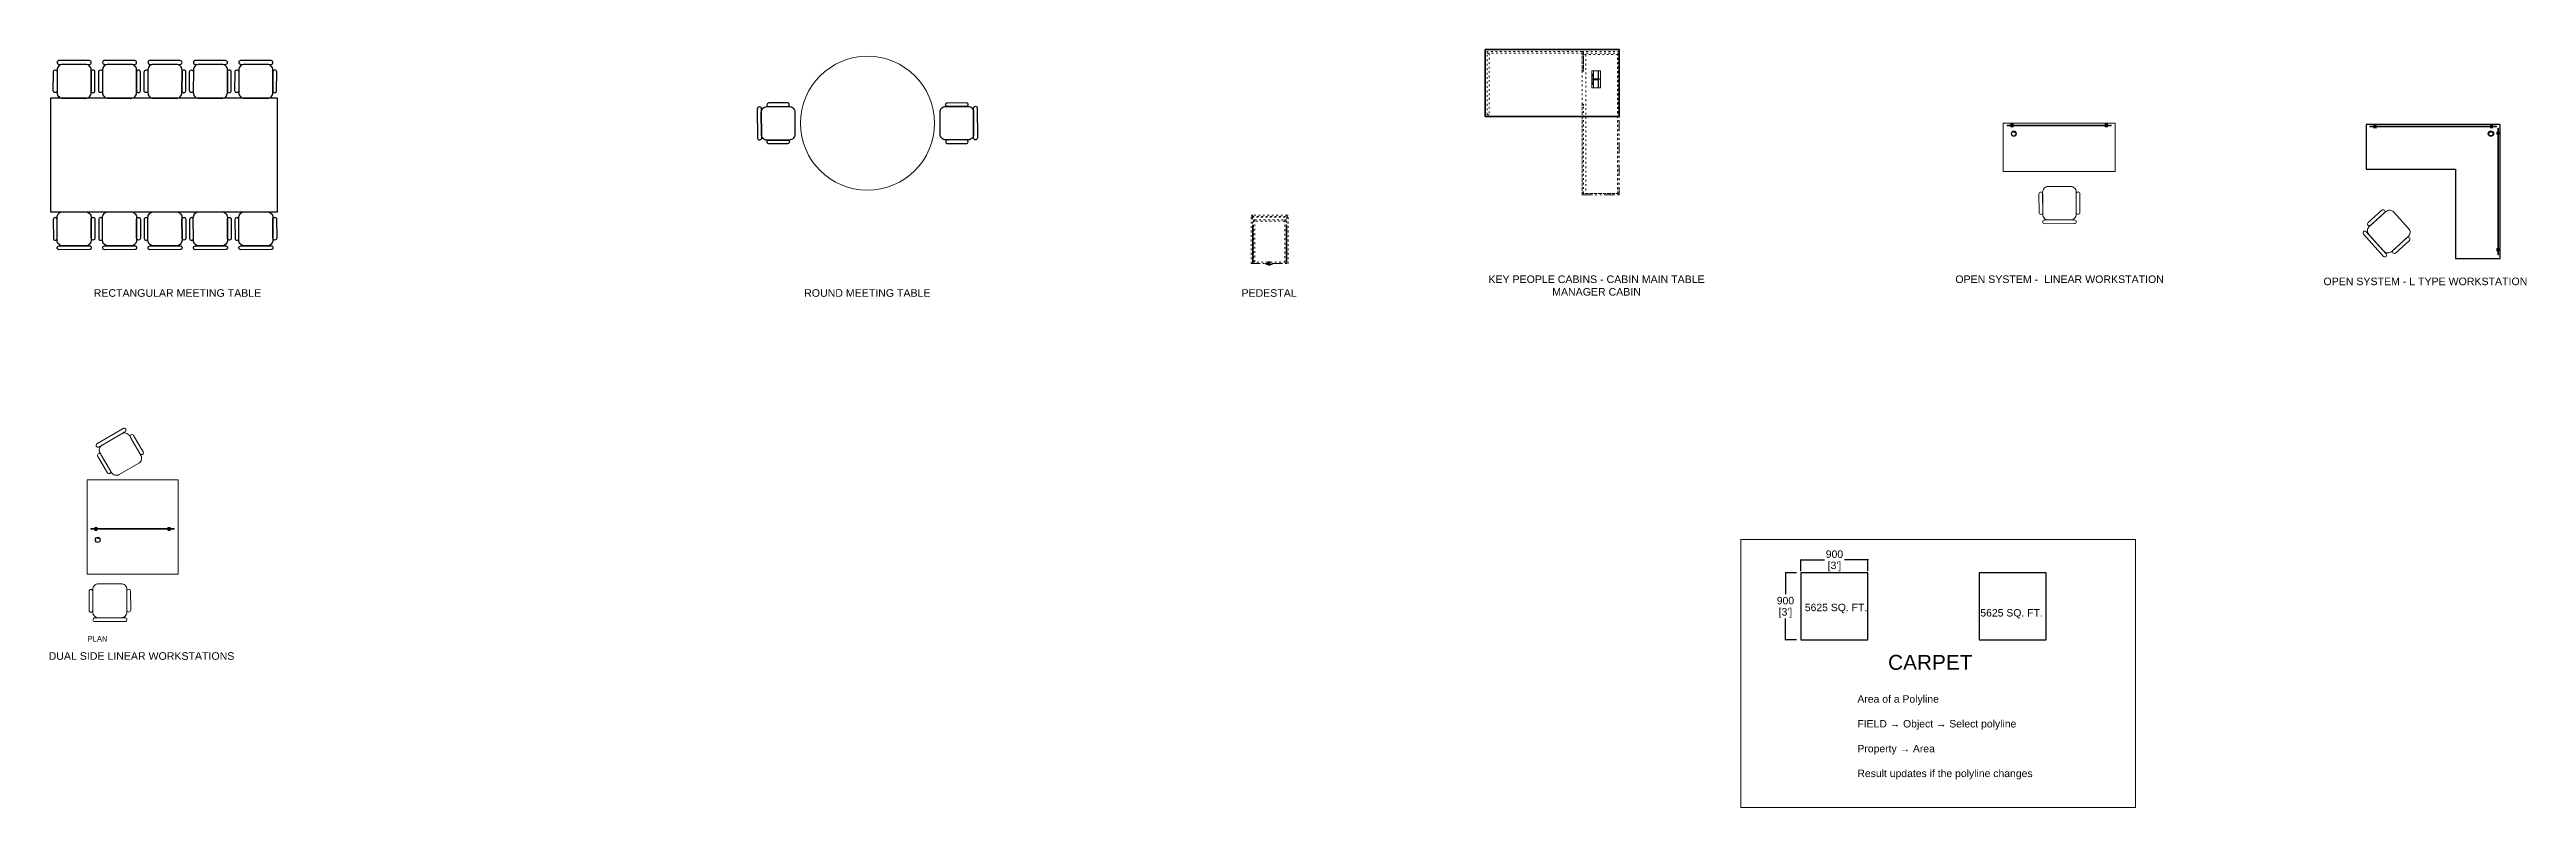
# Model space of a CAD drawing. Header units: millimetres. Extents: x -30 to 138967, y -30 to 77998.
# Drawn here: x 31843 to 65108, y 37225 to 47407 of the extents above; entities that cross this region are included whole.
import ezdxf

# ---------------------------------------------------------------- set-up
doc = ezdxf.new("R2010")
doc.units = ezdxf.units.MM
doc.header["$LTSCALE"] = 10
doc.header["$MEASUREMENT"] = 0
doc.linetypes.add('ACAD_ISO03W100', pattern=[30, 12, -18])
doc.layers.get('0').update_dxf_attribs({"lineweight": 13})
for name, color, linetype, lineweight, true_color in [('BLIND -PVC', 7, 'Continuous', 13, 0x625f7c), ('OTHER CLADDING', 7, 'Continuous', 13, 0xfa94ca), ('PELMET', 7, 'Continuous', 30, 0x65665c)]:
    doc.layers.add(name, color=color, linetype=linetype, lineweight=lineweight, true_color=true_color)
for name, color, linetype, lineweight in [('Furniture', 14, 'Continuous', 25), ('Lacquered Glass', 152, 'Continuous', 5), ('SKIRTING', 253, 'Continuous', 20)]:
    doc.layers.add(name, color=color, linetype=linetype, lineweight=lineweight)
for name, color, linetype in [('KEY PEOPLE CABINS - MANAGER CABIN', 248, 'Continuous'), ('PEDESTAL -3 DRAWER', 36, 'Continuous'), ('RECTANGULAR MEETING TABLE', 36, 'Continuous'), ('ROUND MEETING TABLE', 34, 'Continuous'), ('TEXT', 7, 'Continuous')]:
    doc.layers.add(name, color=color, linetype=linetype)
doc.styles.add('2MM', font='arial.ttf')
doc.styles.add('ARIAL', font='arial.ttf')
doc.styles.add('DIM COMPOUND', font='arial.ttf', dxfattribs={"height": 100})
doc.styles.get("Standard").update_dxf_attribs({"font": 'arial.ttf'})
doc.dimstyles.new('DIM COMPOUND', dxfattribs={"dimtxt": 100, "dimasz": 25, "dimexe": 0.05, "dimexo": 10, "dimgap": 25, "dimtad": 0, "dimtih": 1, "dimtoh": 1, "dimdec": 0, "dimzin": 0, "dimdsep": 46, "dimtxsty": 'DIM COMPOUND', "dimblk": 'ARCHTICK', "dimcen": 0.01, "dimdle": 5, "dimclrd": 216, "dimclre": 256, "dimclrt": 256, "dimadec": 0, "dimazin": 0, "dimtfac": 0.05, "dimtdec": 0, "dimtofl": 0, "dimtmove": 0, "dimatfit": 3, "dimldrblk": 'DOT', "dimfxl": 150, "dimfxlon": 1, "dimfrac": 2, "dimtolj": 1, "dimtzin": 0, "dimarcsym": 0})

# ---------------------------------------------------------------- blocks, each defined once
blk = doc.blocks.new('*U46')
at = {"layer": 'Lacquered Glass'}
for p, q in [((31447.8, 46161.3), (31447.8, 46161.7)), ((31449.2, 46162), (31448.9, 46162.2)), ((31449.2, 46161.1), (31448.9, 46160.8)), ((31449.7, 46162), (31450, 46162.2)), ((31449.7, 46161.1), (31450, 46160.8)), ((31487.8, 46162), (31487.5, 46162.2)), ((31487.8, 46161.1), (31487.5, 46160.8)), ((31488.4, 46162), (31488.7, 46162.2)), ((31488.4, 46161.1), (31488.7, 46160.8)), ((31489.8, 46161.7), (31489.8, 46161.3))]:
    blk.add_line(p, q, dxfattribs=at)
blk.add_lwpolyline([(31490.8, 46161.7), (31446.8, 46161.7), (31446.8, 46161.3), (31490.8, 46161.3)], close=True, dxfattribs=at)
for points in [[(31450, 46161.7), (31448.8, 46161.7), (31448.8, 46162.2, -0.414214), (31448.9, 46162.3), (31449.9, 46162.3, -0.414214), (31450, 46162.2)], [(31450, 46161.3), (31448.8, 46161.3), (31448.8, 46160.8, 0.414214), (31448.9, 46160.7), (31449.9, 46160.7, 0.414214), (31450, 46160.8)], [(31449.7, 46161.9), (31449.7, 46161.7), (31449.1, 46161.7), (31449.1, 46161.9, -0.414214), (31449.2, 46162), (31449.6, 46162, -0.414214)], [(31449.7, 46161.1), (31449.7, 46161.3), (31449.1, 46161.3), (31449.1, 46161.1, 0.414214), (31449.2, 46161), (31449.6, 46161, 0.414214)], [(31487.5, 46161.7), (31488.7, 46161.7), (31488.7, 46162.2, 0.414214), (31488.6, 46162.3), (31487.6, 46162.3, 0.414214), (31487.5, 46162.2)], [(31487.5, 46161.3), (31488.7, 46161.3), (31488.7, 46160.8, -0.414214), (31488.6, 46160.7), (31487.6, 46160.7, -0.414214), (31487.5, 46160.8)], [(31487.8, 46161.9), (31487.8, 46161.7), (31488.4, 46161.7), (31488.4, 46161.9, 0.414214), (31488.3, 46162), (31487.9, 46162, 0.414214)], [(31487.8, 46161.1), (31487.8, 46161.3), (31488.4, 46161.3), (31488.4, 46161.1, -0.414214), (31488.3, 46161), (31487.9, 46161, -0.414214)]]:
    blk.add_lwpolyline(points, format="xyb", close=True, dxfattribs=at)
at = {"layer": 'OTHER CLADDING', "lineweight": 5}
blk.add_lwpolyline([(31492.8, 46187.5), (31492.8, 46187.5), (31444.8, 46187.5), (31444.8, 46187.5), (31444.8, 46137.5), (31444.8, 46137.5), (31492.8, 46137.5), (31492.8, 46137.5)], close=True, dxfattribs=at)
for radius in [1.4, 1.2]:
    blk.add_circle((31450.4, 46155.7), radius, dxfattribs=at)
for centre, radius, start, end in [((31449.7, 46156.7), 0.602, 343.9431, 22.7287), ((31450.4, 46155.7), 0.8, 56.9121, 93.3359), ((31451.4, 46156.3), 0.602, 127.5193, 166.3049)]:
    blk.add_arc(centre, radius, start, end, dxfattribs=at)
blk = doc.blocks.new('*U20')
at = {"color": 5}
for points in [[(1.8, -1.3), (12.2, 4.8, 0.414214), (13.2, 8.9), (7.1, 19.2, 0.414214), (3, 20.3), (-7.3, 14.2, 0.414214), (-8.4, 10.1), (-2.3, -0.3, 0.414214)], [(9.3, 19.4), (14.4, 10.8, -0.414214), (14.1, 9.4), (14.1, 9.4, -0.414214), (12.7, 9.7), (7.6, 18.4, -0.414214), (8, 19.7), (8, 19.7, -0.414214)], [(-9.6, 8.2), (-4.5, -0.4, 0.414214), (-3.2, -0.8), (-3.2, -0.8, 0.414214), (-2.8, 0.6), (-7.9, 9.2, 0.414214), (-9.2, 9.6), (-9.2, 9.6, 0.414214)], [(1.1, -4.1), (14.9, 4.1, 0.414214), (15.2, 5.4), (15.2, 5.4, 0.414214), (13.9, 5.8), (0.1, -2.3, 0.414214), (-0.3, -3.7, 0.414214)]]:
    blk.add_lwpolyline(points, format="xyb", close=True, dxfattribs=at)
blk = doc.blocks.new('*U19')
at = {"color": 5}
for points in [[(-3, 16), (-3, 6, 0.414214), (-2, 5), (-2, 5, 0.414214), (-1, 6), (-1, 16, 0.414214), (-2, 17), (-2, 17, 0.414214)], [(2, 2), (14, 2, 0.414214), (17, 5), (17, 17, 0.414214), (14, 20), (2, 20, 0.414214), (-1, 17), (-1, 5, 0.414214)], [(19, 16), (19, 6, -0.414214), (18, 5), (18, 5, -0.414214), (17, 6), (17, 16, -0.414214), (18, 17), (18, 17, -0.414214)], [(0, 0), (16, 0, 0.414214), (17, 1), (17, 1, 0.414214), (16, 2), (0, 2, 0.414214), (-1, 1, 0.414214)]]:
    blk.add_lwpolyline(points, format="xyb", close=True, dxfattribs=at)
blk = doc.blocks.new('*U38')
at = {"layer": 'RECTANGULAR MEETING TABLE', "ltscale": 10}
blk.add_lwpolyline([(31926.7, 46321.9), (32046.7, 46321.9), (32046.7, 46381.9), (31926.7, 46381.9)], close=True, dxfattribs=at)
at = {"layer": 'RECTANGULAR MEETING TABLE', "xscale": -1, "rotation": 180.2066509215447}
for p in [(31930.1, 46401.9), (31954.1, 46401.9), (31978.1, 46401.9), (32002.1, 46401.9), (32026.1, 46401.9)]:
    blk.add_blockref('*U19', p, dxfattribs=at)
at = {"layer": 'RECTANGULAR MEETING TABLE', "rotation": 359.7933490784554}
for p in [(31930.1, 46302), (31954.1, 46302), (31978.1, 46302), (32002.1, 46302), (32026.1, 46302)]:
    blk.add_blockref('*U19', p, dxfattribs=at)
blk = doc.blocks.new('*U35')
at = {"color": 5}
for points in [[(8, 8), (8, -8, 0.414214), (9, -9), (9, -9, 0.414214), (10, -8), (10, 8, 0.414214), (9, 9, 0.414214)], [(10, 6), (10, -6, 0.414214), (13, -9), (25, -9, 0.414214), (28, -6), (28, 6, 0.414214), (25, 9), (13, 9, 0.414214)], [(24, 11), (14, 11, 0.414214), (13, 10), (13, 10, 0.414214), (14, 9), (24, 9, 0.414214), (25, 10), (25, 10, 0.414214)], [(24, -11), (14, -11, -0.414214), (13, -10), (13, -10, -0.414214), (14, -9), (24, -9, -0.414214), (25, -10), (25, -10, -0.414214)]]:
    blk.add_lwpolyline(points, format="xyb", close=True, dxfattribs=at)
blk = doc.blocks.new('*U82')
at = {"layer": 'ROUND MEETING TABLE', "lineweight": 5, "ltscale": 10}
blk.add_circle((0, 0), 900, dxfattribs=at)
at = {"layer": 'ROUND MEETING TABLE', "xscale": -25.00000000000027}
for p, yscale, zscale, rotation in [((-1675, -3), 25.00000000000028, 25.00000000000028, 180.2066509215447), ((1675, 3), 25.00000000000027, 25.00000000000027, 0.2066509215446555)]:
    blk.add_blockref('*U35', p, dxfattribs=dict(at, yscale=yscale, zscale=zscale, rotation=rotation))
blk = doc.blocks.new('GYT')
at = {"layer": 'BLIND -PVC'}
for p, q in [((60520, 4894), (60520, 4895)), ((60520, 4895), (60520, 4895)), ((60520, 4895), (60521, 4895)), ((60520, 4894), (60520, 4894)), ((60520, 4894), (60520, 4894)), ((60520, 4894), (60529, 4894)), ((60520, 4863), (60520, 4894)), ((60520, 4891), (60520, 4891)), ((60520, 4863), (60520, 4863)), ((60520, 4863), (60520, 4859)), ((60520, 4859), (60520, 4859)), ((60520, 4835), (60520, 4859)), ((60520, 4834), (60520, 4835)), ((60520, 4835), (60520, 4835)), ((60520, 4835), (60520, 4835)), ((60520, 4834), (60520, 4824)), ((60520, 4834), (60520, 4834)), ((60520, 4824), (60520, 4823)), ((60520, 4823), (60520, 4823)), ((60520, 4823), (60520, 4823)), ((60520, 4823), (60520, 4396)), ((60530, 4896), (60521, 4896)), ((60521, 4896), (60521, 4895)), ((60521, 4895), (60521, 4895)), ((60521, 4895), (60521, 4895)), ((60531, 4895), (60521, 4895)), ((60524, 4789), (60524, 4792)), ((60524, 4792), (60528, 4792)), ((60524, 4789), (60526, 4789)), ((60526, 4789), (60528, 4789)), ((60530, 4792), (60528, 4792)), ((60530, 4789), (60528, 4789)), ((60530, 4792), (60529, 4894)), ((60529, 4894), (60531, 4894)), ((60531, 4896), (60530, 4896)), ((60530, 4789), (60530, 4792)), ((60530, 4792), (60530, 4792)), ((60531, 4895), (60531, 4896)), ((60531, 4896), (60531, 4896)), ((60532, 4895), (60531, 4895)), ((60531, 4895), (60531, 4895)), ((60531, 4895), (60531, 4895)), ((60531, 4895), (60531, 4895)), ((60531, 4895), (60531, 4894)), ((60531, 4895), (60531, 4895)), ((60531, 4895), (60531, 4894)), ((60531, 4894), (60531, 4894)), ((60531, 4894), (60531, 4894)), ((60531, 4894), (60531, 4894)), ((60531, 4894), (60531, 4894)), ((60531, 4894), (60531, 4893)), ((60531, 4889), (60531, 4894)), ((60531, 4893), (60532, 4893)), ((60531, 4893), (60531, 4889)), ((60531, 4886), (60531, 4889)), ((60531, 4889), (60531, 4889)), ((60532, 4889), (60531, 4889)), ((60531, 4772), (60531, 4886)), ((60531, 4886), (60532, 4886)), ((60532, 4772), (60531, 4772)), ((60531, 4707), (60531, 4772)), ((60531, 4707), (60532, 4707)), ((60531, 4398), (60531, 4707)), ((60532, 4894), (60532, 4895)), ((60532, 4893), (60532, 4894)), ((60532, 4894), (60532, 4894)), ((60532, 4894), (60532, 4894)), ((60532, 4889), (60532, 4761)), ((60532, 4772), (60532, 4886)), ((60532, 4707), (60532, 4772)), ((60532, 4761), (60533, 4761)), ((60532, 4755), (60532, 4761)), ((60532, 4755), (60533, 4755)), ((60532, 4755), (60532, 4400)), ((60532, 4400), (60532, 4707)), ((60533, 4755), (60533, 4761)), ((60531, 4396), (60520, 4396)), ((60524, 4401), (60526, 4401)), ((60524, 4398), (60524, 4401)), ((60524, 4398), (60530, 4398)), ((60528, 4401), (60526, 4401)), ((60528, 4401), (60530, 4401)), ((60530, 4398), (60530, 4401)), ((60531, 4396), (60531, 4398)), ((60532, 4398), (60531, 4398)), ((60532, 4398), (60532, 4400)), ((60532, 4400), (60532, 4400))]:
    blk.add_line(p, q, dxfattribs=at)
blk = doc.blocks.new('cabinet lock pl')
at = {"layer": 'BLIND -PVC', "color": 18, "lineweight": 5, "true_color": 0x000000}
for p, q in [((-0.01, -0.018), (-0.01, 0.002)), ((-0.01, 0.002), (-0.001, 0.002)), ((0.003, 0.026), (-0.002, 0.026)), ((-0.002, 0.022), (-0.002, 0.026)), ((0.003, 0.022), (-0.002, 0.022)), ((-0.002, 0.022), (-0.002, 0.009)), ((0.003, 0.009), (-0.002, 0.009)), ((-0.002, 0.009), (-0.002, 0.006)), ((-0.001, 0.006), (-0.002, 0.006)), ((-0.001, 0.006), (0.001, 0.006)), ((-0.001, 0.002), (-0.001, 0.006)), ((-0.001, 0.002), (0, 0.002)), ((0, 0.002), (0.001, 0.002)), ((0.001, 0.002), (0.001, 0.006)), ((0.003, 0.006), (0.001, 0.006)), ((0.001, 0.002), (0.009, 0.002)), ((0.003, 0.022), (0.003, 0.026)), ((0.003, 0.022), (0.003, 0.009)), ((0.003, 0.006), (0.003, 0.009)), ((0.009, -0.018), (0.009, 0.002)), ((-0.02, -0.026), (-0.02, -0.018)), ((-0.02, -0.018), (-0.015, -0.018)), ((-0.015, -0.026), (-0.02, -0.026)), ((-0.015, -0.026), (-0.015, -0.018)), ((-0.015, -0.018), (-0.01, -0.018)), ((-0.015, -0.026), (0.015, -0.026)), ((0, -0.018), (-0.01, -0.018)), ((0.009, -0.018), (0, -0.018)), ((0.009, -0.018), (0.015, -0.018)), ((0.015, -0.026), (0.015, -0.018)), ((0.02, -0.018), (0.015, -0.018)), ((0.015, -0.026), (0.02, -0.026)), ((0.02, -0.026), (0.02, -0.018))]:
    blk.add_line(p, q, dxfattribs=at)
blk = doc.blocks.new('gret')
at = {"layer": 'SKIRTING'}
for p, q in [((244167, 8986), (244167, 8985)), ((244167, 8986), (244168, 8986)), ((244167, 8985), (244168, 8985)), ((244183, 8986), (244168, 8986)), ((244168, 8985), (244170, 8984)), ((244170, 8984), (244173, 8982)), ((244173, 8982), (244176, 8980)), ((244183, 8985), (244183, 8986)), ((244183, 8984), (244183, 8985)), ((244183, 8985), (244183, 8985)), ((244183, 8984), (244183, 8984)), ((244183, 8984), (244183, 8984)), ((244183, 8983), (244183, 8984)), ((244184, 8983), (244183, 8983)), ((244184, 8982), (244184, 8983)), ((244184, 8982), (244184, 8982)), ((244185, 8981), (244184, 8982)), ((244184, 8982), (244184, 8982)), ((244249, 8982), (244250, 8982)), ((244249, 8981), (244249, 8982)), ((244250, 8984), (244251, 8984)), ((244250, 8983), (244250, 8984)), ((244250, 8982), (244250, 8983)), ((244250, 8983), (244250, 8983)), ((244250, 8982), (244250, 8982)), ((244251, 8985), (244251, 8986)), ((244251, 8986), (244265, 8986)), ((244251, 8984), (244251, 8985)), ((244251, 8985), (244251, 8985)), ((244251, 8984), (244251, 8984)), ((244261, 8982), (244258, 8980)), ((244264, 8984), (244261, 8982)), ((244266, 8985), (244264, 8984)), ((244267, 8986), (244265, 8986)), ((244266, 8985), (244267, 8985)), ((244267, 8986), (244267, 8985)), ((244176, 8980), (244179, 8979)), ((244179, 8979), (244183, 8978)), ((244183, 8978), (244186, 8976)), ((244186, 8980), (244185, 8981)), ((244185, 8981), (244185, 8981)), ((244185, 8981), (244185, 8981)), ((244186, 8980), (244186, 8980)), ((244186, 8980), (244186, 8980)), ((244187, 8980), (244186, 8980)), ((244186, 8980), (244186, 8980)), ((244186, 8976), (244189, 8975)), ((244187, 8980), (244187, 8980)), ((244187, 8979), (244187, 8980)), ((244187, 8979), (244187, 8979)), ((244188, 8979), (244187, 8979)), ((244188, 8979), (244188, 8979)), ((244189, 8979), (244188, 8979)), ((244188, 8979), (244188, 8979)), ((244190, 8978), (244189, 8979)), ((244189, 8975), (244193, 8974)), ((244193, 8977), (244190, 8978)), ((244196, 8977), (244193, 8977)), ((244193, 8974), (244196, 8974)), ((244200, 8976), (244196, 8977)), ((244196, 8974), (244199, 8973)), ((244199, 8973), (244203, 8972)), ((244203, 8975), (244200, 8976)), ((244207, 8975), (244203, 8975)), ((244203, 8972), (244206, 8972)), ((244206, 8972), (244210, 8972)), ((244210, 8975), (244207, 8975)), ((244214, 8974), (244210, 8975)), ((244210, 8972), (244213, 8971)), ((244213, 8971), (244217, 8971)), ((244217, 8974), (244214, 8974)), ((244217, 8974), (244220, 8974)), ((244220, 8971), (244217, 8971)), ((244220, 8974), (244223, 8975)), ((244224, 8972), (244220, 8971)), ((244223, 8975), (244227, 8975)), ((244227, 8972), (244224, 8972)), ((244227, 8975), (244230, 8975)), ((244231, 8972), (244227, 8972)), ((244230, 8975), (244234, 8976)), ((244234, 8973), (244231, 8972)), ((244234, 8976), (244237, 8977)), ((244238, 8974), (244234, 8973)), ((244237, 8977), (244241, 8977)), ((244241, 8974), (244238, 8974)), ((244241, 8977), (244244, 8978)), ((244244, 8975), (244241, 8974)), ((244244, 8978), (244245, 8979)), ((244248, 8976), (244244, 8975)), ((244245, 8979), (244245, 8979)), ((244245, 8979), (244246, 8979)), ((244246, 8979), (244247, 8980)), ((244246, 8979), (244246, 8979)), ((244246, 8979), (244246, 8979)), ((244246, 8979), (244246, 8979)), ((244247, 8980), (244248, 8980)), ((244247, 8980), (244247, 8980)), ((244247, 8980), (244247, 8980)), ((244248, 8980), (244248, 8981)), ((244248, 8981), (244249, 8981)), ((244248, 8980), (244248, 8980)), ((244248, 8980), (244248, 8980)), ((244251, 8978), (244248, 8976)), ((244249, 8981), (244249, 8981)), ((244254, 8979), (244251, 8978)), ((244258, 8980), (244254, 8979))]:
    blk.add_line(p, q, dxfattribs=at)
blk = doc.blocks.new('*U52')
at = {"layer": 'PEDESTAL -3 DRAWER', "linetype": 'ACAD_ISO03W100', "lineweight": 9}
for p, q in [((-482, 632), (-482, 650)), ((-500, 0), (0, 0))]:
    blk.add_line(p, q, dxfattribs=at)
at = {"layer": 'PEDESTAL -3 DRAWER', "linetype": 'ACAD_ISO03W100', "lineweight": 9, "ltscale": 0.2}
for p, q in [((-18, 650), (-482, 650)), ((-18, 632), (-18, 650))]:
    blk.add_line(p, q, dxfattribs=at)
for points in [[(-500, 0), (-500, 650), (-482, 650)], [(-482, 632), (-488, 632), (-488, 626), (-18, 626), (-12, 626), (-12, 632), (-18, 632)], [(-482, 632), (-18, 632)], [(-482, 0), (-482, 626)], [(0, 0), (0, 650), (-18, 650)], [(-18, 626), (-18, 0)]]:
    blk.add_lwpolyline(points, dxfattribs=at)
for points in [[(-469, 588), (-451, 588), (-451, 18), (-469, 18)], [(-451, 588), (-48, 588), (-48, 570), (-451, 570)], [(-48, 588), (-30, 588), (-30, 18), (-48, 18)], [(-18, 0), (-482, 0), (-482, 18), (-18, 18)]]:
    blk.add_lwpolyline(points, close=True, dxfattribs=at)
at = {"layer": 'PEDESTAL -3 DRAWER', "linetype": 'ACAD_ISO03W100', "lineweight": 9, "rotation": 180}
blk.add_blockref('GYT', (60050, 4914), dxfattribs=at)
at = {"layer": 'PEDESTAL -3 DRAWER', "linetype": 'ACAD_ISO03W100', "lineweight": 9, "ltscale": 0.2, "xscale": -1, "rotation": 180}
blk.add_blockref('GYT', (-60550, 4914), dxfattribs=at)
at = {"layer": 'PEDESTAL -3 DRAWER'}
blk.add_blockref('gret', (-244473, -8986), dxfattribs=at)
at = {"layer": 'PEDESTAL -3 DRAWER', "linetype": 'ACAD_ISO03W100', "lineweight": 9, "xscale": -985.2216748768298, "yscale": 985.2216748768298, "zscale": 985.2216748768298, "rotation": 180}
blk.add_blockref('cabinet lock pl', (-257, 0), dxfattribs=at)
blk = doc.blocks.new('Pop-Up Floor Box pl cl 2')
at = {"layer": 'SKIRTING'}
for p, q in [((729, 119), (728, 116)), ((728, 116), (728, 96)), ((728, 95), (728, 96)), ((728, 96), (728, 95)), ((743, 96), (728, 96)), ((728, 95), (728, 95)), ((730, 95), (728, 95)), ((728, 95), (728, 95)), ((728, 95), (730, 95)), ((728, 95), (728, 41)), ((729, 38), (728, 41)), ((728, 41), (728, 40)), ((728, 40), (728, 16)), ((729, 38), (728, 40)), ((728, 16), (729, 14)), ((730, 121), (729, 119)), ((729, 38), (730, 36)), ((730, 35), (729, 38)), ((729, 14), (730, 11)), ((731, 123), (730, 121)), ((837, 95), (730, 95)), ((731, 34), (730, 36)), ((730, 35), (731, 33)), ((730, 11), (731, 9)), ((733, 125), (731, 123)), ((731, 34), (733, 32)), ((731, 33), (733, 31)), ((731, 9), (733, 7)), ((736, 126), (733, 125)), ((733, 31), (733, 32)), ((734, 32), (733, 32)), ((734, 31), (733, 31)), ((733, 7), (736, 6)), ((734, 31), (734, 32)), ((736, 31), (734, 32)), ((736, 30), (734, 31)), ((738, 126), (736, 126)), ((736, 30), (736, 31)), ((736, 31), (736, 31)), ((736, 31), (737, 31)), ((736, 30), (736, 30)), ((737, 30), (736, 30)), ((736, 6), (738, 6)), ((737, 30), (737, 31)), ((738, 31), (737, 31)), ((738, 30), (737, 30)), ((843, 126), (738, 126)), ((739, 31), (738, 31)), ((738, 30), (739, 30)), ((738, 6), (843, 6)), ((739, 30), (739, 31)), ((739, 31), (741, 31)), ((741, 30), (739, 30)), ((741, 30), (741, 31)), ((741, 31), (742, 31)), ((742, 30), (741, 30)), ((742, 30), (742, 31)), ((744, 31), (742, 31)), ((744, 30), (742, 30)), ((748, 96), (743, 96)), ((744, 30), (744, 31)), ((744, 31), (746, 31)), ((746, 30), (744, 30)), ((746, 30), (746, 31)), ((747, 31), (746, 31)), ((746, 30), (747, 30)), ((747, 31), (747, 30)), ((827, 31), (747, 31)), ((748, 30), (747, 30)), ((838, 96), (748, 96)), ((828, 30), (748, 30)), ((774, 17), (773, 15)), ((774, 15), (773, 15)), ((773, 15), (773, 14)), ((774, 14), (773, 14)), ((773, 14), (773, 12)), ((774, 12), (773, 12)), ((773, 11), (773, 12)), ((774, 11), (773, 11)), ((773, 10), (774, 11)), ((773, 11), (773, 10)), ((773, 10), (773, 9)), ((773, 9), (773, 10)), ((773, 9), (773, 9)), ((773, 9), (774, 9)), ((773, 8), (773, 9)), ((773, 9), (773, 9)), ((773, 9), (773, 9)), ((773, 9), (773, 9)), ((773, 9), (773, 9)), ((773, 9), (773, 9)), ((773, 9), (773, 9)), ((773, 8), (773, 8)), ((773, 8), (774, 8)), ((775, 26), (774, 25)), ((774, 25), (775, 25)), ((774, 25), (774, 24)), ((775, 24), (774, 24)), ((774, 22), (774, 24)), ((774, 22), (775, 22)), ((775, 22), (774, 20)), ((774, 22), (774, 20)), ((774, 20), (774, 20)), ((774, 19), (774, 20)), ((774, 20), (774, 19)), ((774, 19), (774, 19)), ((774, 17), (774, 19)), ((774, 17), (774, 19)), ((774, 17), (774, 17)), ((774, 17), (774, 15)), ((774, 14), (774, 15)), ((774, 14), (774, 12)), ((774, 12), (774, 11)), ((774, 9), (774, 9)), ((774, 9), (774, 9)), ((774, 9), (774, 9)), ((774, 9), (774, 9)), ((774, 9), (774, 9)), ((774, 9), (774, 9)), ((774, 9), (774, 9)), ((774, 9), (774, 9)), ((774, 9), (795, 9)), ((774, 8), (774, 8)), ((774, 8), (774, 8)), ((795, 8), (774, 8)), ((774, 8), (774, 8)), ((774, 8), (774, 8)), ((775, 28), (775, 28)), ((775, 27), (775, 28)), ((775, 28), (775, 28)), ((775, 28), (775, 28)), ((775, 28), (776, 28)), ((775, 27), (775, 27)), ((775, 27), (775, 27)), ((775, 27), (775, 27)), ((775, 27), (775, 27)), ((775, 27), (775, 27)), ((775, 27), (775, 27)), ((776, 27), (775, 27)), ((775, 27), (775, 26)), ((775, 27), (775, 27)), ((775, 27), (775, 27)), ((775, 27), (775, 27)), ((775, 27), (775, 27)), ((775, 26), (775, 27)), ((775, 26), (775, 25)), ((775, 26), (794, 26)), ((775, 25), (775, 24)), ((775, 22), (775, 24)), ((776, 28), (776, 28)), ((776, 28), (776, 28)), ((776, 27), (776, 28)), ((776, 28), (776, 28)), ((776, 28), (776, 28)), ((776, 28), (776, 28)), ((776, 28), (793, 28)), ((776, 28), (776, 28)), ((793, 28), (776, 28)), ((776, 27), (776, 27)), ((780, 21), (790, 21)), ((780, 21), (780, 21)), ((790, 21), (780, 21)), ((781, 20), (789, 20)), ((781, 20), (789, 20)), ((781, 20), (781, 20)), ((782, 19), (782, 19)), ((788, 19), (782, 19)), ((788, 19), (782, 19)), ((787, 18), (783, 18)), ((787, 18), (783, 18)), ((783, 18), (783, 18)), ((787, 18), (787, 18)), ((788, 19), (788, 19)), ((789, 20), (789, 20)), ((790, 21), (790, 21)), ((794, 28), (793, 28)), ((793, 28), (793, 28)), ((793, 28), (794, 28)), ((793, 28), (793, 28)), ((794, 28), (794, 27)), ((794, 28), (794, 28)), ((794, 28), (794, 28)), ((794, 28), (794, 28)), ((794, 28), (794, 28)), ((794, 28), (795, 28)), ((794, 28), (794, 28)), ((794, 27), (794, 27)), ((794, 27), (794, 27)), ((794, 27), (794, 27)), ((794, 27), (794, 27)), ((794, 27), (794, 27)), ((794, 27), (794, 27)), ((794, 27), (794, 27)), ((794, 27), (794, 27)), ((794, 27), (794, 26)), ((795, 25), (794, 26)), ((795, 28), (795, 27)), ((795, 27), (795, 26)), ((795, 27), (795, 27)), ((795, 27), (795, 27)), ((795, 27), (795, 27)), ((795, 27), (795, 27)), ((795, 25), (795, 26)), ((795, 26), (843, 26)), ((795, 25), (795, 25)), ((795, 25), (795, 24)), ((795, 25), (795, 24)), ((795, 24), (795, 24)), ((795, 24), (795, 22)), ((795, 24), (795, 22)), ((795, 22), (795, 22)), ((795, 22), (795, 20)), ((796, 20), (795, 22)), ((796, 20), (795, 20)), ((795, 19), (795, 20)), ((796, 19), (795, 19)), ((795, 19), (795, 17)), ((796, 17), (795, 17)), ((795, 17), (796, 15)), ((795, 9), (796, 9)), ((795, 9), (795, 9)), ((795, 9), (795, 9)), ((796, 8), (795, 8)), ((795, 8), (795, 8)), ((796, 19), (796, 20)), ((796, 17), (796, 19)), ((796, 17), (796, 15)), ((796, 15), (796, 15)), ((796, 14), (796, 15)), ((796, 14), (796, 15)), ((796, 14), (796, 14)), ((796, 12), (796, 14)), ((796, 14), (796, 12)), ((796, 11), (796, 12)), ((796, 12), (796, 12)), ((796, 12), (796, 11)), ((796, 11), (796, 11)), ((796, 10), (796, 11)), ((797, 10), (796, 11)), ((796, 9), (796, 10)), ((796, 9), (796, 9)), ((796, 9), (796, 9)), ((796, 9), (796, 9)), ((796, 9), (796, 9)), ((796, 9), (796, 9)), ((796, 9), (796, 9)), ((796, 9), (796, 9)), ((796, 9), (796, 9)), ((796, 9), (796, 9)), ((796, 9), (796, 9)), ((797, 9), (796, 9)), ((796, 9), (796, 8)), ((796, 8), (796, 8)), ((796, 8), (796, 8)), ((796, 8), (796, 8)), ((797, 9), (797, 10)), ((797, 9), (797, 9)), ((797, 9), (797, 9)), ((797, 9), (797, 9)), ((797, 9), (797, 9)), ((830, 31), (827, 31)), ((831, 30), (828, 30)), ((832, 32), (830, 31)), ((833, 31), (831, 30)), ((834, 34), (832, 32)), ((835, 33), (833, 31)), ((836, 36), (834, 34)), ((837, 35), (835, 33)), ((837, 38), (836, 36)), ((838, 95), (837, 95)), ((837, 95), (837, 41)), ((837, 41), (837, 38)), ((838, 38), (837, 35)), ((838, 96), (838, 95)), ((838, 40), (838, 95)), ((838, 40), (838, 38)), ((843, 126), (948, 126)), ((843, 106), (843, 126)), ((843, 106), (843, 26)), ((891, 26), (843, 26)), ((843, 6), (843, 26)), ((948, 6), (843, 6)), ((848, 96), (938, 96)), ((848, 95), (848, 96)), ((848, 95), (849, 95)), ((848, 95), (848, 40)), ((848, 40), (849, 38)), ((849, 95), (849, 41)), ((849, 95), (956, 95)), ((849, 41), (850, 38)), ((849, 38), (850, 35)), ((850, 38), (851, 36)), ((850, 35), (851, 33)), ((851, 36), (852, 34)), ((851, 33), (853, 31)), ((852, 34), (854, 32)), ((853, 31), (856, 30)), ((854, 32), (857, 31)), ((856, 30), (858, 30)), ((857, 31), (859, 31)), ((858, 30), (938, 30)), ((859, 31), (939, 31)), ((890, 17), (891, 19)), ((890, 17), (891, 17)), ((890, 17), (890, 15)), ((890, 15), (891, 15)), ((890, 14), (890, 15)), ((890, 14), (891, 14)), ((891, 14), (890, 12)), ((890, 12), (890, 14)), ((890, 11), (890, 12)), ((890, 12), (890, 12)), ((890, 12), (890, 11)), ((890, 11), (890, 11)), ((890, 10), (890, 11)), ((890, 10), (890, 11)), ((890, 9), (890, 10)), ((890, 9), (890, 10)), ((890, 9), (890, 9)), ((890, 9), (890, 9)), ((890, 9), (890, 9)), ((890, 9), (890, 9)), ((891, 9), (890, 9)), ((890, 9), (890, 9)), ((890, 9), (890, 9)), ((890, 9), (890, 9)), ((890, 9), (890, 9)), ((890, 9), (890, 8)), ((890, 9), (890, 9)), ((890, 9), (890, 9)), ((890, 8), (890, 8)), ((890, 8), (891, 8)), ((891, 27), (891, 27)), ((891, 26), (891, 27)), ((891, 27), (892, 27)), ((891, 27), (891, 27)), ((891, 25), (891, 26)), ((892, 25), (891, 25)), ((891, 25), (891, 24)), ((891, 24), (892, 24)), ((892, 24), (891, 22)), ((891, 22), (891, 24)), ((891, 22), (891, 22)), ((891, 22), (891, 20)), ((891, 20), (891, 22)), ((891, 20), (891, 20)), ((891, 20), (891, 19)), ((891, 19), (891, 20)), ((891, 19), (891, 19)), ((891, 19), (891, 17)), ((891, 17), (891, 15)), ((891, 14), (891, 15)), ((891, 9), (891, 9)), ((891, 9), (891, 9)), ((891, 9), (891, 9)), ((891, 9), (891, 9)), ((891, 9), (891, 9)), ((912, 9), (891, 9)), ((891, 8), (891, 8)), ((891, 8), (891, 8)), ((891, 8), (891, 8)), ((912, 8), (891, 8)), ((892, 28), (893, 28)), ((892, 28), (892, 28)), ((892, 27), (892, 28)), ((892, 28), (892, 28)), ((892, 28), (892, 28)), ((892, 28), (892, 28)), ((892, 27), (892, 27)), ((892, 27), (892, 27)), ((893, 27), (892, 27)), ((892, 27), (892, 27)), ((892, 27), (892, 27)), ((892, 27), (892, 27)), ((892, 27), (892, 27)), ((892, 27), (892, 27)), ((892, 27), (892, 27)), ((892, 26), (892, 27)), ((911, 26), (892, 26)), ((892, 26), (892, 25)), ((892, 24), (892, 25)), ((893, 28), (893, 28)), ((893, 28), (893, 27)), ((893, 28), (893, 28)), ((893, 28), (893, 28)), ((893, 28), (893, 28)), ((910, 28), (893, 28)), ((893, 28), (893, 28)), ((910, 28), (893, 28)), ((907, 21), (897, 21)), ((897, 21), (897, 21)), ((897, 21), (907, 21)), ((906, 20), (898, 20)), ((906, 20), (898, 20)), ((898, 20), (898, 20)), ((899, 19), (899, 19)), ((899, 19), (905, 19)), ((899, 19), (905, 19)), ((900, 18), (904, 18)), ((900, 18), (904, 18)), ((900, 18), (900, 18)), ((904, 18), (904, 18)), ((905, 19), (905, 19)), ((906, 20), (906, 20)), ((907, 21), (907, 21)), ((911, 28), (910, 28)), ((910, 28), (910, 28)), ((910, 28), (910, 28)), ((910, 28), (910, 28)), ((910, 28), (911, 28)), ((910, 28), (910, 28)), ((911, 27), (911, 28)), ((911, 28), (911, 28)), ((911, 28), (911, 28)), ((911, 28), (911, 28)), ((911, 28), (911, 27)), ((911, 28), (911, 28)), ((911, 27), (911, 27)), ((911, 27), (911, 27)), ((911, 27), (911, 27)), ((911, 27), (911, 27)), ((911, 27), (911, 27)), ((911, 27), (911, 27)), ((911, 27), (911, 27)), ((911, 27), (911, 27)), ((911, 27), (912, 27)), ((911, 26), (911, 27)), ((911, 26), (911, 25)), ((912, 25), (911, 25)), ((911, 25), (911, 24)), ((911, 24), (912, 24)), ((912, 22), (911, 24)), ((912, 26), (912, 27)), ((912, 27), (912, 27)), ((912, 27), (912, 27)), ((912, 27), (912, 27)), ((912, 25), (912, 26)), ((912, 25), (912, 24)), ((912, 22), (912, 24)), ((912, 22), (912, 22)), ((912, 20), (912, 22)), ((912, 20), (912, 22)), ((912, 20), (912, 20)), ((912, 19), (912, 20)), ((912, 20), (913, 19)), ((912, 19), (913, 19)), ((912, 17), (912, 19)), ((912, 17), (913, 17)), ((912, 15), (912, 17)), ((912, 15), (913, 15)), ((912, 14), (912, 15)), ((912, 9), (912, 9)), ((912, 9), (913, 9)), ((912, 9), (912, 9)), ((912, 9), (912, 9)), ((912, 9), (912, 9)), ((913, 8), (912, 8)), ((912, 8), (912, 8)), ((912, 8), (912, 8)), ((913, 17), (913, 19)), ((913, 17), (913, 15)), ((913, 15), (913, 14)), ((912, 14), (913, 14)), ((912, 14), (913, 12)), ((913, 14), (913, 12)), ((913, 11), (913, 12)), ((913, 12), (913, 11)), ((913, 12), (913, 12)), ((913, 11), (913, 11)), ((913, 10), (913, 11)), ((913, 10), (913, 11)), ((913, 9), (913, 10)), ((913, 9), (913, 10)), ((913, 9), (913, 9)), ((913, 9), (913, 9)), ((913, 9), (913, 9)), ((913, 9), (913, 9)), ((913, 9), (913, 9)), ((913, 9), (913, 9)), ((913, 9), (913, 9)), ((913, 9), (913, 9)), ((913, 9), (913, 9)), ((913, 9), (913, 9)), ((913, 9), (913, 9)), ((913, 8), (913, 9)), ((913, 8), (913, 8)), ((913, 8), (913, 8)), ((938, 96), (943, 96)), ((938, 30), (939, 30)), ((939, 31), (939, 30)), ((939, 31), (941, 31)), ((939, 30), (941, 30)), ((941, 30), (941, 31)), ((942, 31), (941, 31)), ((941, 30), (942, 30)), ((942, 30), (942, 31)), ((942, 31), (944, 31)), ((944, 30), (942, 30)), ((943, 96), (958, 96)), ((944, 30), (944, 31)), ((946, 31), (944, 31)), ((946, 30), (944, 30)), ((946, 30), (946, 31)), ((947, 31), (946, 31)), ((946, 30), (947, 30)), ((947, 30), (947, 31)), ((947, 31), (948, 31)), ((948, 30), (947, 30)), ((951, 126), (948, 126)), ((948, 31), (949, 31)), ((948, 30), (949, 30)), ((951, 6), (948, 6)), ((949, 30), (949, 31)), ((951, 31), (949, 31)), ((949, 30), (951, 30)), ((953, 125), (951, 126)), ((952, 32), (951, 31)), ((951, 30), (951, 31)), ((951, 31), (951, 31)), ((951, 30), (952, 31)), ((951, 30), (951, 30)), ((953, 7), (951, 6)), ((952, 31), (952, 32)), ((952, 32), (953, 32)), ((952, 31), (953, 31)), ((953, 125), (955, 123)), ((955, 34), (953, 32)), ((955, 33), (953, 31)), ((953, 31), (953, 32)), ((955, 9), (953, 7)), ((955, 123), (957, 121)), ((955, 34), (957, 36)), ((957, 35), (955, 33)), ((957, 11), (955, 9)), ((956, 95), (958, 95)), ((958, 95), (956, 95)), ((958, 119), (957, 121)), ((958, 38), (957, 35)), ((957, 36), (958, 38)), ((958, 14), (957, 11)), ((958, 119), (958, 116)), ((958, 96), (958, 116)), ((958, 95), (958, 96)), ((958, 96), (958, 95)), ((958, 95), (958, 95)), ((958, 95), (958, 95)), ((958, 95), (958, 41)), ((958, 41), (958, 40)), ((958, 38), (958, 41)), ((958, 40), (958, 38)), ((958, 40), (958, 16)), ((958, 16), (958, 14))]:
    blk.add_line(p, q, dxfattribs=at)
blk = doc.blocks.new('*U97')
at = {"layer": 'Furniture', "linetype": 'ACAD_ISO03W100', "lineweight": 9, "ltscale": 0.2}
for p, q in [((52425, 46883), (52425, 44983)), ((52443, 46876), (52443, 46641)), ((52476, 46865), (52476, 45001)), ((52443, 46201), (52443, 46183))]:
    blk.add_line(p, q, dxfattribs=at)
at = {"layer": 'Furniture', "linetype": 'ACAD_ISO03W100', "lineweight": 9}
for p in [(52925, 46858), (52907, 45001)]:
    blk.add_line(p, (52925, 45001), dxfattribs=at)
at = {"layer": 'Furniture', "lineweight": 35}
blk.add_lwpolyline([(52925, 46033), (51125, 46033), (51125, 46933), (52925, 46933)], close=True, dxfattribs=at)
at = {"layer": 'Furniture', "linetype": 'ACAD_ISO03W100', "lineweight": 9, "ltscale": 0.2}
for points in [[(51149, 46883), (52425, 46883), (52425, 46908), (51149, 46908)], [(52425, 46641), (52443, 46641), (52443, 46908), (52425, 46908)], [(51175, 46058), (51149, 46058), (51149, 46883), (51175, 46883)], [(52425, 45001), (52443, 45001), (52443, 46201), (52425, 46201)]]:
    blk.add_lwpolyline(points, close=True, dxfattribs=at)
for points in [[(52925, 46908), (52425, 46908), (52425, 46883)], [(52925, 46883), (52925, 44983), (52425, 44983), (52425, 46033)], [(52925, 46883), (52925, 44983), (52425, 44983), (52425, 46033)], [(52925, 46865), (52925, 46883), (52443, 46883)], [(52901, 46865), (52443, 46865)], [(52907, 45001), (52907, 44995), (52901, 44995), (52901, 46858), (52901, 46870), (52907, 46870), (52907, 46858)], [(52907, 45001), (52907, 46858)], [(52425, 45001), (52901, 45001)], [(52907, 44983), (52907, 45001), (52425, 45001)]]:
    blk.add_lwpolyline(points, dxfattribs=at)
at = {"layer": 'Furniture', "linetype": 'ACAD_ISO03W100', "lineweight": 9}
for points in [[(52443, 46691), (52425, 46691)], [(52425, 44983), (52925, 44983), (52925, 45001)]]:
    blk.add_lwpolyline(points, dxfattribs=at)
at = {"rotation": 270}
blk.add_blockref('Pop-Up Floor Box pl cl 2', (52548, 47377), dxfattribs=at)
blk = doc.blocks.new('CHAIR')
at = {"color": 5}
for points in [[(-3, 16), (-3, 6, 0.414214), (-2, 5), (-2, 5, 0.414214), (-1, 6), (-1, 16, 0.414214), (-2, 17), (-2, 17, 0.414214)], [(2, 2), (14, 2, 0.414214), (17, 5), (17, 17, 0.414214), (14, 20), (2, 20, 0.414214), (-1, 17), (-1, 5, 0.414214)], [(19, 16), (19, 6, -0.414214), (18, 5), (18, 5, -0.414214), (17, 6), (17, 16, -0.414214), (18, 17), (18, 17, -0.414214)], [(0, 0), (16, 0, 0.414214), (17, 1), (17, 1, 0.414214), (16, 2), (0, 2, 0.414214), (-1, 1, 0.414214)]]:
    blk.add_lwpolyline(points, format="xyb", close=True, dxfattribs=at)
blk = doc.blocks.new('*U48')
at = {"layer": 'Lacquered Glass'}
for p, q in [((-1425, -33), (-1425, -25)), ((-1390, -18), (-1397, -11)), ((-1390, -40), (-1397, -48)), ((-1376, -18), (-1368, -11)), ((-1376, -40), (-1368, -48)), ((-124, -18), (-131, -11)), ((-124, -40), (-131, -48)), ((-110, -18), (-103, -11)), ((-110, -40), (-103, -48)), ((-75, -25), (-75, -33))]:
    blk.add_line(p, q, dxfattribs=at)
blk.add_lwpolyline([(-50, -25), (-1450, -25), (-1450, -33), (-50, -33)], close=True, dxfattribs=at)
for points in [[(-1368, -25), (-1398, -25), (-1398, -13, -0.414214), (-1395, -10), (-1370, -10, -0.414214), (-1368, -13)], [(-1368, -33), (-1398, -33), (-1398, -46, 0.414214), (-1395, -48), (-1370, -48, 0.414214), (-1368, -46)], [(-1375, -20), (-1375, -25), (-1390, -25), (-1390, -20, -0.414214), (-1388, -17), (-1378, -17, -0.414214)], [(-1375, -39), (-1375, -33), (-1390, -33), (-1390, -39, 0.414214), (-1388, -41), (-1378, -41, 0.414214)], [(-132, -25), (-102, -25), (-102, -13, 0.414214), (-105, -10), (-130, -10, 0.414214), (-132, -13)], [(-132, -33), (-102, -33), (-102, -46, -0.414214), (-105, -48), (-130, -48, -0.414214), (-132, -46)], [(-125, -20), (-125, -25), (-110, -25), (-110, -20, 0.414214), (-112, -17), (-122, -17, 0.414214)], [(-125, -39), (-125, -33), (-110, -33), (-110, -39, -0.414214), (-112, -41), (-122, -41, -0.414214)]]:
    blk.add_lwpolyline(points, format="xyb", close=True, dxfattribs=at)
at = {"layer": 'OTHER CLADDING', "lineweight": 5}
blk.add_lwpolyline([(0, 0), (0, 0), (-1500, 0), (-1500, 0), (-1500, -650), (-1500, -650), (0, -650), (0, -650)], close=True, dxfattribs=at)
at = {"layer": 'OTHER CLADDING'}
for radius in [35, 30]:
    blk.add_circle((-1360, -140), radius, dxfattribs=at)
for centre, radius, start, end in [((-1375, -116), 15.1, 343.9431, 22.7287), ((-1360, -140), 20, 56.9121, 93.3359), ((-1334, -127), 15.1, 127.5193, 166.3049)]:
    blk.add_arc(centre, radius, start, end, dxfattribs=at)
blk = doc.blocks.new('_ArchTick')
at = {"color": 0, "linetype": 'ByBlock', "const_width": 0.15}
blk.add_lwpolyline([(-0.5, -0.5), (0.5, 0.5)], dxfattribs=at)
blk = doc.blocks.new('*D68')
at = {"layer": 'DefPoints', "color": 0, "lineweight": 5, "ltscale": 0.1, "transparency": 16777216}
for p in [(55364, 40377), (56264, 40551), (56264, 40377)]:
    blk.add_point(p, dxfattribs=at)
at = {"layer": 'Furniture', "color": 216, "lineweight": -2, "ltscale": 0.1, "transparency": 16777216}
for p, q in [((55359, 40551), (55679, 40551)), ((56269, 40551), (55949, 40551))]:
    blk.add_line(p, q, dxfattribs=at)
at = {"layer": 'Furniture', "lineweight": -2, "ltscale": 0.1, "transparency": 16777216}
for p, q in [((55364, 40401), (55364, 40551)), ((56264, 40401), (56264, 40551))]:
    blk.add_line(p, q, dxfattribs=at)
at = {"layer": 'Furniture', "color": 216, "lineweight": -2, "ltscale": 0.1, "transparency": 16777216, "xscale": 25, "yscale": 25, "zscale": 25, "rotation": 180}
blk.add_blockref('_ArchTick', (55364, 40551), dxfattribs=at)
at = {"layer": 'Furniture', "color": 216, "lineweight": -2, "ltscale": 0.1, "transparency": 16777216, "xscale": 25, "yscale": 25, "zscale": 25}
blk.add_blockref('_ArchTick', (56264, 40551), dxfattribs=at)
at = {"layer": 'Furniture', "ltscale": 0.1, "transparency": 16777216, "char_height": 100, "attachment_point": 5, "style": 'DIM COMPOUND'}
for s, insert in [('\\A1;900', (55814, 40627)), ("\\A1;[3']", (55814, 40462))]:
    blk.add_mtext(s, dxfattribs=dict(at, insert=insert))
blk = doc.blocks.new('_Dot')
at = {"color": 0, "linetype": 'ByBlock', "lineweight": -2}
blk.add_line((-0.5, 0), (-1, 0), dxfattribs=at)
at = {"color": 0, "linetype": 'ByBlock', "lineweight": 5, "const_width": 0.5}
blk.add_lwpolyline([(-0.25, 0, 1), (0.25, 0, 1)], format="xyb", close=True, dxfattribs=at)
blk = doc.blocks.new('*D69')
at = {"color": 216, "lineweight": -2, "ltscale": 0.1, "transparency": 16777216}
for p, q in [((55156, 40382), (55156, 40092)), ((55156, 39472), (55156, 39762))]:
    blk.add_line(p, q, dxfattribs=at)
at = {"lineweight": -2, "ltscale": 0.1, "transparency": 16777216}
for p, q in [((55306, 40377), (55156, 40377)), ((55306, 39477), (55156, 39477))]:
    blk.add_line(p, q, dxfattribs=at)
at = {"layer": 'DefPoints', "color": 0, "lineweight": 5, "ltscale": 0.1, "transparency": 16777216}
for p in [(55364, 40377), (55156, 39477), (55364, 39477)]:
    blk.add_point(p, dxfattribs=at)
at = {"color": 216, "lineweight": -2, "ltscale": 0.1, "transparency": 16777216, "xscale": 25, "yscale": 25, "zscale": 25}
for p, rotation in [((55156, 40377), 90), ((55156, 39477), 270)]:
    blk.add_blockref('_ArchTick', p, dxfattribs=dict(at, rotation=rotation))
at = {"ltscale": 0.1, "transparency": 16777216, "char_height": 100, "attachment_point": 5, "style": 'DIM COMPOUND'}
for s, insert in [('\\A1;900', (55156, 40003)), ("\\A1;[3']", (55156, 39838))]:
    blk.add_mtext(s, dxfattribs=dict(at, insert=insert))
blk = doc.blocks.new('*U72')
at = {"layer": 'Lacquered Glass'}
for p, q in [((-50, -25), (-1750, -25)), ((-1750, -25), (-1750, -33)), ((-1750, -33), (-50, -33)), ((-1725, -33), (-1725, -25)), ((-1698, -25), (-1698, -12)), ((-1668, -25), (-1698, -25)), ((-1668, -33), (-1698, -33)), ((-1698, -33), (-1698, -46)), ((-1690, -18), (-1697, -11)), ((-1690, -40), (-1697, -47)), ((-1695, -10), (-1670, -10)), ((-1695, -48), (-1670, -48)), ((-1690, -25), (-1690, -19)), ((-1675, -25), (-1690, -25)), ((-1675, -33), (-1690, -33)), ((-1690, -33), (-1690, -39)), ((-1688, -17), (-1678, -17)), ((-1688, -41), (-1678, -41)), ((-1676, -18), (-1669, -11)), ((-1676, -40), (-1669, -47)), ((-1675, -19), (-1675, -25)), ((-1675, -39), (-1675, -33)), ((-1668, -12), (-1668, -25)), ((-1668, -46), (-1668, -33)), ((-132, -12), (-132, -25)), ((-132, -25), (-102, -25)), ((-132, -33), (-102, -33)), ((-132, -46), (-132, -33)), ((-124, -18), (-131, -11)), ((-124, -40), (-131, -47)), ((-104, -10), (-129, -10)), ((-104, -48), (-129, -48)), ((-124, -19), (-124, -25)), ((-124, -25), (-109, -25)), ((-124, -39), (-124, -33)), ((-124, -33), (-109, -33)), ((-112, -17), (-122, -17)), ((-112, -41), (-122, -41)), ((-110, -18), (-103, -11)), ((-110, -40), (-103, -47)), ((-109, -25), (-109, -19)), ((-109, -33), (-109, -39)), ((-102, -25), (-102, -12)), ((-102, -33), (-102, -46)), ((-75, -25), (-75, -33)), ((-50, -33), (-50, -25)), ((-48, -105), (-48, -130)), ((-40, -110), (-47, -103)), ((-40, -124), (-47, -131)), ((-33, -102), (-46, -102)), ((-46, -132), (-33, -132)), ((-41, -112), (-41, -122)), ((-33, -110), (-39, -110)), ((-39, -125), (-33, -125)), ((-25, -50), (-33, -50)), ((-33, -50), (-33, -1750)), ((-33, -75), (-25, -75)), ((-33, -132), (-33, -102)), ((-33, -125), (-33, -110)), ((-25, -1750), (-25, -50)), ((-25, -132), (-25, -102)), ((-25, -102), (-12, -102)), ((-25, -125), (-25, -110)), ((-25, -110), (-19, -110)), ((-19, -125), (-25, -125)), ((-12, -132), (-25, -132)), ((-18, -110), (-11, -103)), ((-18, -124), (-11, -131)), ((-17, -112), (-17, -122)), ((-10, -105), (-10, -130)), ((-48, -1696), (-48, -1671)), ((-40, -1676), (-47, -1669)), ((-40, -1690), (-47, -1697)), ((-46, -1668), (-33, -1668)), ((-33, -1698), (-46, -1698)), ((-41, -1688), (-41, -1678)), ((-39, -1676), (-33, -1676)), ((-33, -1691), (-39, -1691)), ((-33, -1668), (-33, -1698)), ((-33, -1676), (-33, -1691)), ((-25, -1725), (-33, -1725)), ((-33, -1750), (-25, -1750)), ((-25, -1668), (-25, -1698)), ((-12, -1668), (-25, -1668)), ((-19, -1676), (-25, -1676)), ((-25, -1676), (-25, -1691)), ((-25, -1691), (-19, -1691)), ((-25, -1698), (-12, -1698)), ((-18, -1676), (-11, -1669)), ((-18, -1690), (-11, -1697)), ((-17, -1688), (-17, -1678)), ((-10, -1696), (-10, -1671))]:
    blk.add_line(p, q, dxfattribs=at)
for centre, start, end in [((-1695, -12), 90, 180), ((-1695, -46), 180, 270), ((-1688, -19), 90, 180), ((-1688, -39), 180, 270), ((-1678, -19), 0, 90), ((-1678, -39), 270, 0), ((-1670, -12), 0, 90), ((-1670, -46), 270, 360), ((-129, -12), 90, 180), ((-129, -46), 180, 270), ((-122, -19), 90, 180), ((-122, -39), 180, 270), ((-112, -19), 0, 90), ((-112, -39), 270, 0), ((-104, -12), 0, 90), ((-104, -46), 270, 0), ((-46, -105), 90, 180), ((-46, -130), 180, 270), ((-39, -112), 90, 180), ((-39, -122), 180, 270), ((-19, -112), 0, 90), ((-19, -122), 270, 0), ((-12, -105), 0, 90), ((-12, -130), 270, 0), ((-46, -1671), 90, 180), ((-46, -1696), 180, 270), ((-39, -1678), 90, 180), ((-39, -1688), 180, 270), ((-19, -1678), 0, 90), ((-19, -1688), 270, 0), ((-12, -1671), 360, 90), ((-12, -1696), 270, 0)]:
    blk.add_arc(centre, 2.5, start, end, dxfattribs=at)
at = {"layer": 'OTHER CLADDING', "lineweight": 25}
for p, q in [((0, 0), (-1800, 0)), ((-1800, 0), (-1800, -600)), ((0, -1800), (0, 0)), ((-1800, -600), (-600, -600)), ((-600, -600), (-600, -1800)), ((-600, -1800), (0, -1800))]:
    blk.add_line(p, q, dxfattribs=at)
for radius in [35, 30]:
    blk.add_circle((-125, -125), radius, dxfattribs=at)
for centre, radius, start, end in [((-151, -112), 15.1, 13.6951, 52.4807), ((-125, -125), 20, 86.6641, 123.0879), ((-109, -101), 15.1, 157.2713, 196.0569)]:
    blk.add_arc(centre, radius, start, end, dxfattribs=at)

msp = doc.modelspace()

# ---------------------------------------------------------------- linework, layer by layer
at = {"ltscale": 0.1}
msp.add_lwpolyline([(54555.5, 37224.6), (59855.5, 37224.6), (59855.5, 40824.6), (54555.5, 40824.6)], close=True, dxfattribs=at)
at = {"layer": 'Furniture', "ltscale": 0.1}
for points in [[(55363.9, 39477.3), (56263.9, 39477.3), (56263.9, 40377.3), (55363.9, 40377.3)], [(57759.4, 39477.3), (58659.4, 39477.3), (58659.4, 40377.3), (57759.4, 40377.3)]]:
    msp.add_lwpolyline(points, close=True, dxfattribs=at)

# ---------------------------------------------------------------- block references
at = {"lineweight": 5, "ltscale": 10}
for name, p in [('*U72', (64755.5, 46400.8)), ('*U52', (48479.5, 44530.2))]:
    msp.add_blockref(name, p, dxfattribs=at)
for name, p, xscale, yscale, zscale, rotation in [('CHAIR', (59036.8, 45068.1), -25.00003179348989, 25.00003179348989, 25.00003179348989, 0.2066509215446555), ('*U20', (32857.5, 42212.4), 25.41666666666667, 25.41666666666667, 25.41666666666667, 179.7933490784553), ('*U19', (32857.5, 39723), -25.41666666666667, 25.41666666666667, 25.41666666666667, 0.2066509215446555)]:
    msp.add_blockref(name, p, dxfattribs=dict(xscale=xscale, yscale=yscale, zscale=zscale, rotation=rotation))
at = {"lineweight": 25, "xscale": 25.00000000001651, "yscale": 25.00000000001651, "zscale": 25.00000000001651, "rotation": 312.0748434339986}
msp.add_blockref('CHAIR', (62919.8, 44925.4), dxfattribs=at)
at = {"lineweight": 5, "xscale": 25.41666666666667, "yscale": 25.41666666666667, "zscale": 25.41666666666667}
msp.add_blockref('*U46', (-766873.6, -1132303.9), dxfattribs=at)
at = {"layer": 'KEY PEOPLE CABINS - MANAGER CABIN', "lineweight": 5}
msp.add_blockref('*U97', (0, 473.6), dxfattribs=at)
at = {"layer": 'KEY PEOPLE CABINS - MANAGER CABIN', "lineweight": 5, "ltscale": 10}
msp.add_blockref('*U48', (59581.9, 46416.6), dxfattribs=at)
at = {"layer": 'RECTANGULAR MEETING TABLE', "lineweight": 5, "xscale": 25.41666666666667, "yscale": 25.41666666666667, "zscale": 25.41666666666667, "rotation": 180.0000001896146}
msp.add_blockref('*U38', (846374.3, 1224101.1), dxfattribs=at)
at = {"layer": 'ROUND MEETING TABLE', "lineweight": 5}
msp.add_blockref('*U82', (42827.8, 46416.8), dxfattribs=at)

# ---------------------------------------------------------------- texts
at = {"lineweight": 5, "ltscale": 10, "attachment_point": 1}
for insert, char_height in [((58146.8, 47033.8), 0.2), ((57773.4, 39890), 100)]:
    msp.add_mtext('5625 SQ. FT.', dxfattribs=dict(at, insert=insert, char_height=char_height))
at = {"lineweight": 5, "ltscale": 150, "attachment_point": 1}
for s, insert, char_height in [('\\pxqc;KEY PEOPLE CABINS - CABIN MAIN TABLE \\PMANAGER CABIN ', (50522, 44372.2), 101.667), ('\\pxqc;OPEN SYSTEM -  LINEAR WORKSTATION ', (56740.9, 44372.2), 101.667), ('RECTANGULAR MEETING TABLE ', (32436.5, 44187.1), 101.667), ('ROUND MEETING TABLE ', (41977.6, 44187.1), 101.667), ('PEDESTAL', (47850.4, 44187.1), 101.67), ('DUAL SIDE LINEAR WORKSTATIONS', (31831.3, 39310.3), 101.667)]:
    msp.add_mtext_dynamic_manual_height_columns(s, width=4194.138, gutter_width=25.4, heights=[0], dxfattribs=dict(at, insert=insert, char_height=char_height))
at = {"layer": 'Furniture', "ltscale": 0.1, "insert": (55415.9, 39961.8), "char_height": 100, "attachment_point": 1, "style": 'DIM COMPOUND'}
msp.add_mtext('5625 SQ. FT.', dxfattribs=at)
at = {"layer": 'Furniture', "insert": (56122.2, 38732.8), "char_height": 100, "width": 2453.605, "attachment_point": 1, "style": 'DIM COMPOUND'}
msp.add_mtext('Area of a Polyline^J^JFIELD → Object → Select polyline^J^JProperty → Area^J^JResult updates if the polyline changes', dxfattribs=at)
at = {"layer": 'KEY PEOPLE CABINS - MANAGER CABIN', "lineweight": 5, "insert": (62381.2, 44342.8), "char_height": 101.667, "width": 2922.081, "attachment_point": 1}
msp.add_mtext('OPEN SYSTEM - L TYPE WORKSTATION ', dxfattribs=at)
at = {"layer": 'PELMET', "insert": (57100.7, 39172.8), "char_height": 200, "width": 6324.035, "attachment_point": 5, "style": '2MM'}
msp.add_mtext('{\\C256;\\c0;CARPET}', dxfattribs=at)
at = {"layer": 'TEXT', "insert": (32487, 39452.7), "char_height": 76.25, "width": 1498.912, "attachment_point": 8, "line_spacing_factor": 0.967741, "style": 'ARIAL'}
msp.add_mtext('\\A1;{\\fMontserrat Medium|b0|i0|c0|p2;PLAN}', dxfattribs=at)

# ---------------------------------------------------------------- dimensions: what is measured, and where the dimension line sits
at = {"ltscale": 0.1}
dim = msp.add_linear_dim(base=(55156, 39477.3), p1=(55363.9, 40377.3), p2=(55363.9, 39477.3), angle=90, dimstyle='DIM COMPOUND', override={"dimpost": '\\X'}, dxfattribs=at)
dim.commit()
dim.dimension.update_dxf_attribs({"geometry": '*D69', "text_midpoint": (55156, 39927.3)})
at = {"layer": 'Furniture', "ltscale": 0.1}
dim = msp.add_linear_dim(base=(56263.9, 40550.8), p1=(55363.9, 40377.3), p2=(56263.9, 40377.3), dimstyle='DIM COMPOUND', override={"dimpost": '\\X'}, dxfattribs=at)
dim.commit()
dim.dimension.update_dxf_attribs({"geometry": '*D68', "text_midpoint": (55813.9, 40550.8)})

doc.saveas('drawing.dxf')
